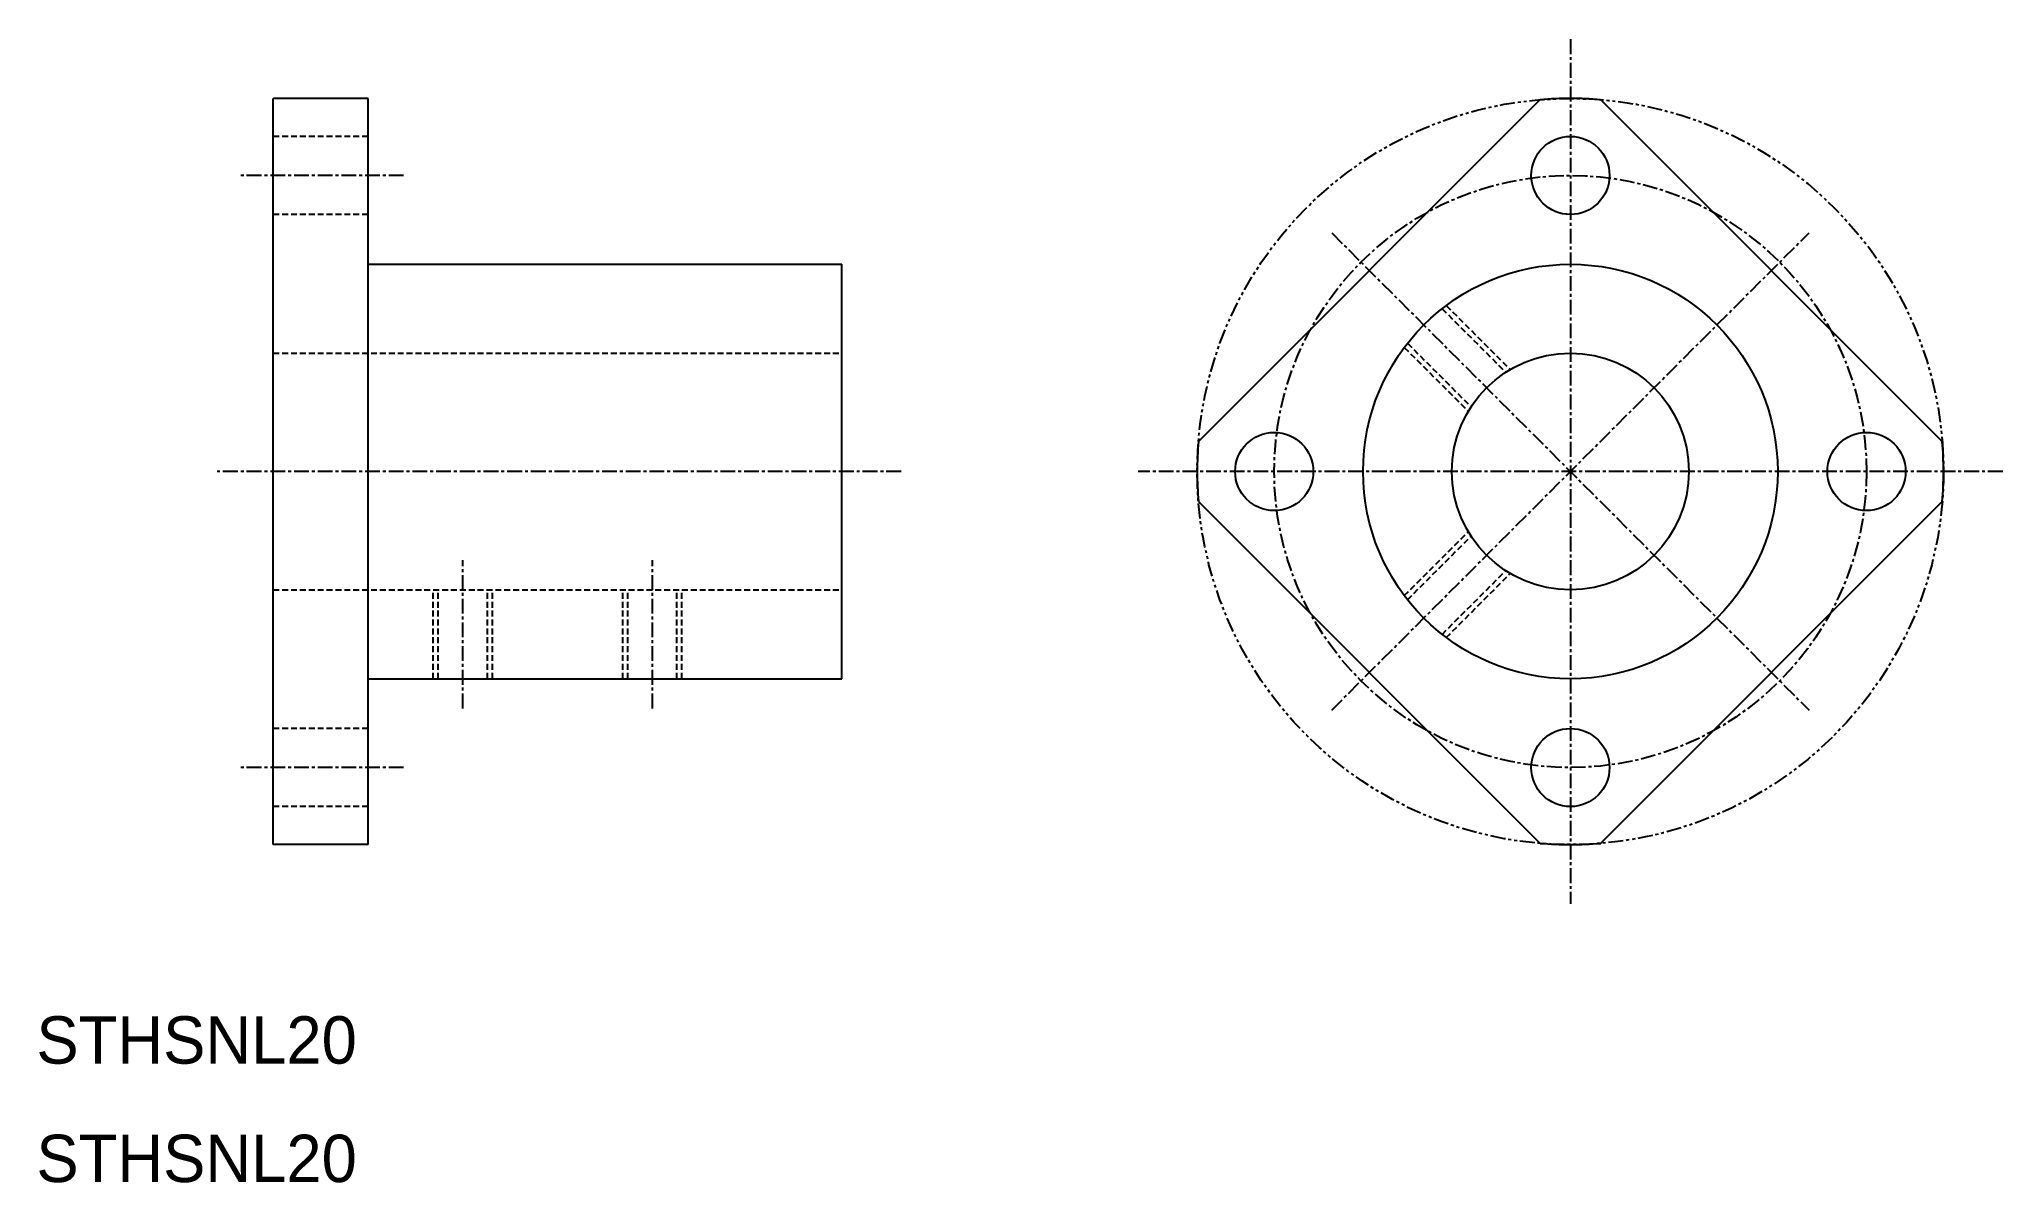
# Model space of a CAD drawing. Extents: x 10 to 176, y 10 to 106.
import ezdxf

# ---------------------------------------------------------------- set-up
doc = ezdxf.new("R2010")
doc.units = 0
for name, pattern in [('CENTER', [2, 1.25, -0.25, 0.25, -0.25]), ('DASHED', [0.75, 0.5, -0.25]), ('PHANTOM', [2.5, 1.25, -0.25, 0.25, -0.25, 0.25, -0.25])]:
    doc.linetypes.add(name, pattern=pattern)
doc.layers.get('0').update_dxf_attribs({"linetype": 'CONTINUOUS'})
doc.layers.add('CENTER', color=1, linetype='CENTER')

msp = doc.modelspace()

# ---------------------------------------------------------------- linework, layer by layer
at = {"color": 7, "linetype": 'CONTINUOUS'}
for p, q in [((30, 38.5), (30, 101.5)), ((38, 101.5), (30, 101.5)), ((38, 38.5), (38, 101.5)), ((108.1, 72.54), (136.96, 101.4)), ((142.04, 101.4), (170.9, 72.54)), ((38, 87.5), (78, 87.5)), ((78, 52.5), (78, 87.5)), ((108.1, 67.46), (136.96, 38.6)), ((142.04, 38.6), (170.9, 67.46)), ((38, 52.5), (78, 52.5)), ((38, 38.5), (30, 38.5))]:
    msp.add_line(p, q, dxfattribs=at)
at = {"color": 3, "linetype": 'DASHED'}
for p, q in [((38, 98.3), (30, 98.3)), ((38, 91.7), (30, 91.7)), ((128.67, 83.75), (134.04, 78.38)), ((129.02, 84.02), (134.42, 78.61)), ((30, 80), (78, 80)), ((125.48, 80.48), (130.89, 75.08)), ((125.75, 80.83), (131.12, 75.46)), ((125.48, 59.52), (130.89, 64.92)), ((125.75, 59.17), (131.12, 64.54)), ((128.67, 56.25), (134.04, 61.62)), ((129.02, 55.98), (134.42, 61.39)), ((30, 60), (78, 60)), ((43.5, 52.5), (43.5, 60)), ((43.93, 52.5), (43.93, 60)), ((48.07, 52.5), (48.07, 60)), ((48.5, 52.5), (48.5, 60)), ((59.5, 52.5), (59.5, 60)), ((59.93, 52.5), (59.93, 60)), ((64.07, 52.5), (64.07, 60)), ((64.5, 52.5), (64.5, 60)), ((38, 48.3), (30, 48.3)), ((38, 41.7), (30, 41.7))]:
    msp.add_line(p, q, dxfattribs=at)
at = {"color": 3, "linetype": 'PHANTOM'}
msp.add_circle((139.5, 70), 31.5, dxfattribs=at)
at = {"color": 7, "linetype": 'CONTINUOUS'}
for centre, radius in [((139.5, 95), 3.3), ((139.5, 70), 17.5), ((139.5, 70), 10), ((114.5, 70), 3.3), ((164.5, 70), 3.3), ((139.5, 45), 3.3)]:
    msp.add_circle(centre, radius, dxfattribs=at)
for start, end in [(85.3676, 94.6324), (175.3676, 184.6324), (355.3676, 4.6324), (265.3676, 274.6324)]:
    msp.add_arc((139.5, 70), 31.5, start, end, dxfattribs=at)
at = {"layer": 'CENTER', "color": 1, "linetype": 'CENTER'}
for p, q in [((139.5, 106.5), (139.5, 33.5)), ((41, 95), (27, 95)), ((119.35, 90.15), (159.65, 49.85)), ((119.35, 49.85), (159.65, 90.15)), ((83, 70), (25, 70)), ((176, 70), (103, 70)), ((46, 50), (46, 62.5)), ((62, 50), (62, 62.5)), ((41, 45), (27, 45))]:
    msp.add_line(p, q, dxfattribs=at)
msp.add_circle((139.5, 70), 25, dxfattribs=at)

# ---------------------------------------------------------------- texts
at = {"color": 7, "linetype": 'CONTINUOUS'}
for p in [(10, 20), (10, 10)]:
    msp.add_text('STHSNL20', height=4, dxfattribs=at).set_placement(p)

doc.saveas('drawing.dxf')
